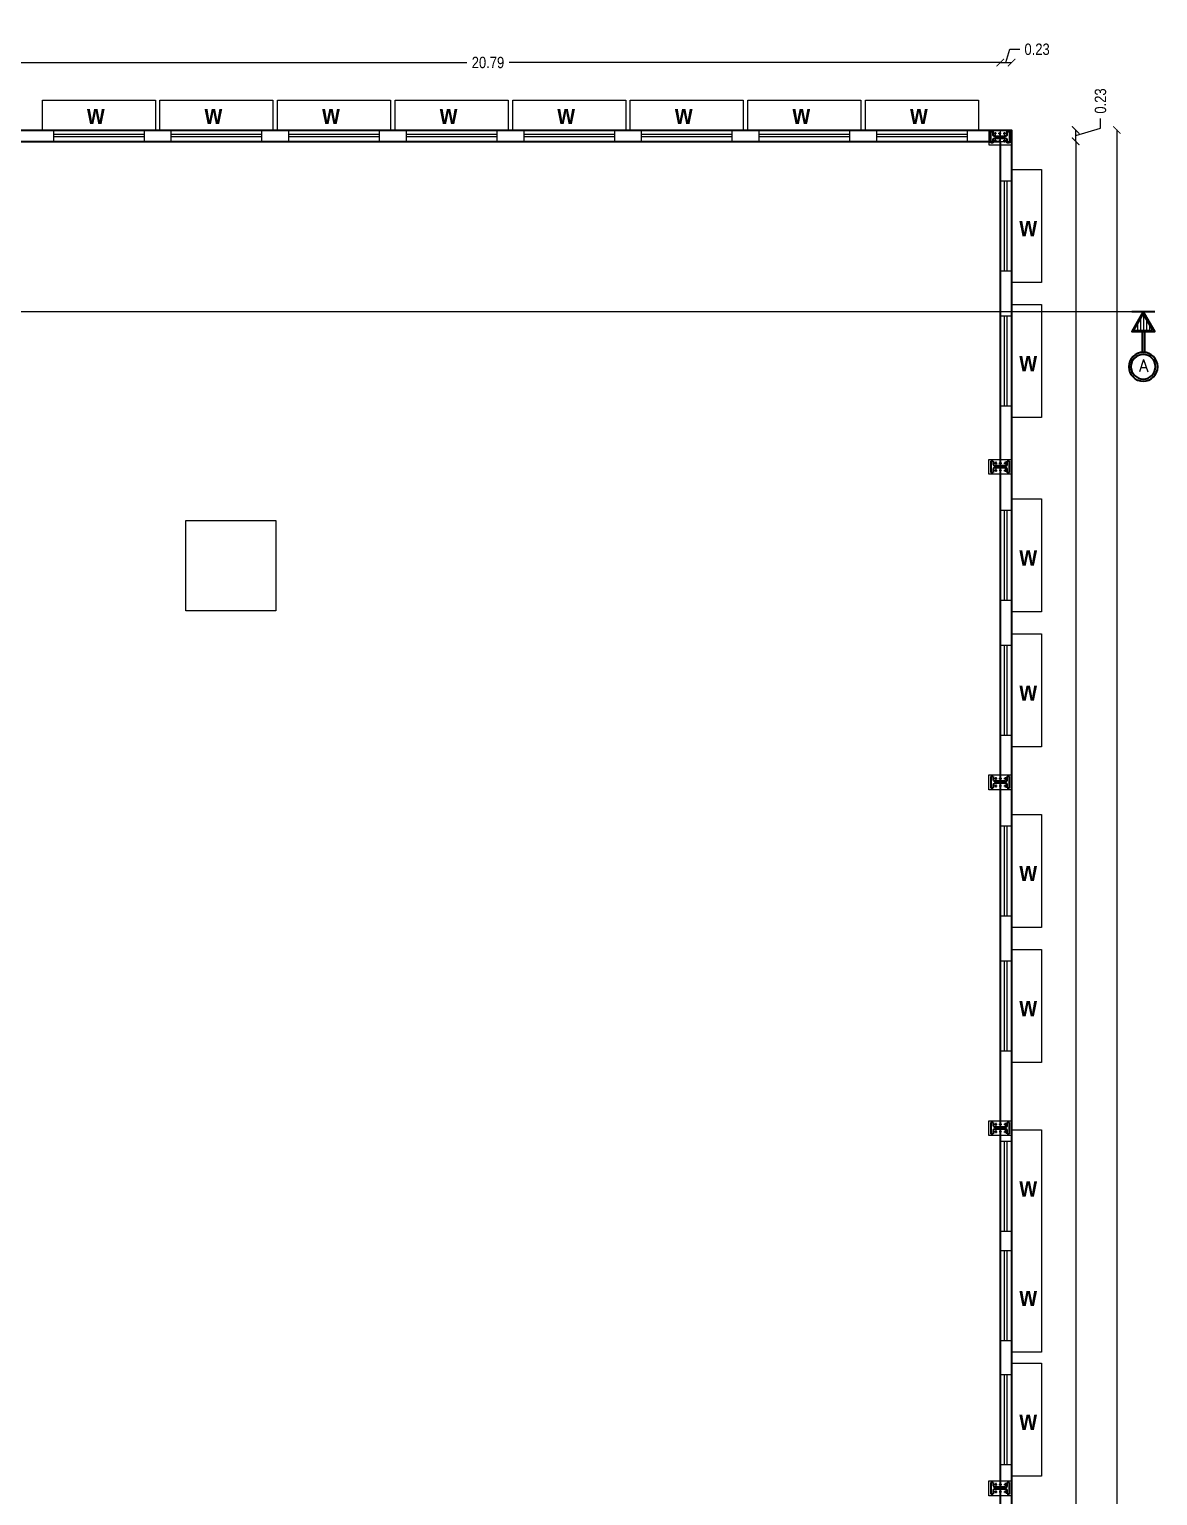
# Model space of a CAD drawing. Header units: metres. Extents: x -1559856 to -1559563, y 43807 to 43972.
# Drawn here: x -1559820.82 to -1559797.93, y 43909 to 43938.75 of the extents above; entities that cross this region are included whole.
import ezdxf

# ---------------------------------------------------------------- set-up
doc = ezdxf.new("R2010")
doc.units = ezdxf.units.M
doc.header["$LTSCALE"] = 750
doc.header["$MEASUREMENT"] = 0
doc.header["$PDMODE"] = 35
doc.header["$PDSIZE"] = 50
doc.linetypes.add('CENTER', pattern=[2, 1.25, -0.25, 0.25, -0.25])
doc.linetypes.add('DASHED2', pattern=[9.525, 6.35, -3.175])
doc.layers.get('0').update_dxf_attribs({"lineweight": 5})
doc.layers.get('Defpoints').update_dxf_attribs({"lineweight": 0})
doc.layers.add('BLK_1_COVERED_AREA', color=140, linetype='Continuous', plot=False)
doc.layers.add('BLK_1_FLR_0_BLT_UP_AREA', color=1, linetype='Continuous', plot=False)
for name, color, linetype in [('BLK_1_FLR_0_CARPET_AREA', 10, 'Continuous'), ('BLK_1_FLR_0_REGULAR_ROOM_1', 117, 'Continuous'), ('Soolagiri', 6, 'Continuous')]:
    doc.layers.add(name, color=color, linetype=linetype)
doc.layers.add('Windows', color=142, linetype='Continuous', lineweight=0)
doc.layers.add('WORKSHOP_AREA', color=7, linetype='Continuous', lineweight=5)
doc.styles.add('GLOBAL INFRA', font='ARIALNB.TTF', dxfattribs={"height": 0.3})
doc.styles.add('mani', font='swissc.ttf', dxfattribs={"height": 0.23})
doc.styles.add('STYLE2', font='romant.shx', dxfattribs={"width": 0.8, "height": 4})
doc.dimstyles.new('Civil Mt', dxfattribs={"dimtxt": 0.23, "dimasz": 0.15, "dimexe": 0, "dimexo": 0, "dimgap": 0.1, "dimtad": 0, "dimzin": 0, "dimdsep": 46, "dimtxsty": 'mani', "dimblk": 'ARCHTICK', "dimcen": 0, "dimse1": 1, "dimse2": 1, "dimclrd": 253, "dimclrt": 7, "dimadec": 0, "dimazin": 3, "dimtfac": 1, "dimtofl": 0, "dimtmove": 1, "dimatfit": 3, "dimfxl": 0, "dimfrac": 2, "dimtolj": 1, "dimtzin": 0, "dimlwd": 13, "dimarcsym": 0})

# ---------------------------------------------------------------- blocks, each defined once
blk = doc.blocks.new('A$C0D0C1849')
at = {"color": 253, "linetype": 'CENTER', "ltscale": 5}
for p, q in [((0.114, 0.228), (0.174, 0.228)), ((0.114, 0.078), (0.174, 0.078)), ((0.144, 0.258), (0.144, 0.198)), ((0.144, 0.108), (0.144, 0.048)), ((0.209, 0.228), (0.269, 0.228)), ((0.239, 0.258), (0.239, 0.198)), ((0.239, 0.108), (0.239, 0.048)), ((0.305, 0.228), (0.365, 0.228)), ((0.305, 0.078), (0.365, 0.078)), ((0.335, 0.258), (0.335, 0.198)), ((0.335, 0.108), (0.335, 0.048))]:
    blk.add_line(p, q, dxfattribs=at)
at = {"color": 253}
for centre in [(0.144, 0.228), (0.144, 0.078), (0.239, 0.228), (0.239, 0.078), (0.335, 0.228), (0.335, 0.078)]:
    blk.add_circle(centre, 0.015, dxfattribs=at)
at = {"layer": 'Soolagiri', "color": 2, "ltscale": 0.1}
for p, q in [((0.044, 0.267), (0.044, 0.037)), ((0.094, 0.267), (0.044, 0.267)), ((0.044, 0.037), (0.094, 0.037)), ((0.094, 0.267), (0.094, 0.201)), ((0.094, 0.102), (0.094, 0.037)), ((0.344, 0.172), (0.124, 0.172)), ((0.344, 0.132), (0.124, 0.132)), ((0.374, 0.202), (0.374, 0.267)), ((0.424, 0.267), (0.374, 0.267)), ((0.374, 0.037), (0.374, 0.102)), ((0.374, 0.037), (0.424, 0.037)), ((0.424, 0.037), (0.424, 0.267))]:
    blk.add_line(p, q, dxfattribs=at)
for centre, radius, start, end in [((0.124, 0.202), 0.03, 178.6485, 269.9887), ((0.124, 0.102), 0.03, 90, 180), ((0.344, 0.202), 0.03, 269.9651, 360), ((0.344, 0.102), 0.0305, 0.3664, 90.2926)]:
    blk.add_arc(centre, radius, start, end, dxfattribs=at)
at = {"layer": 'Windows', "color": 6, "ltscale": 0.2}
blk.add_lwpolyline([(0.464, 0), (0, 0), (0, 0.3), (0.464, 0.3)], close=True, dxfattribs=at)
blk = doc.blocks.new('_ArchTick')
at = {"color": 0, "linetype": 'ByBlock', "const_width": 0.15}
blk.add_lwpolyline([(-0.5, -0.5), (0.5, 0.5)], dxfattribs=at)
blk = doc.blocks.new('*D299')
at = {"color": 253, "lineweight": 13, "ltscale": 0.2}
for p, q in [((-1559821.91, 43938.072), (-1559811.944, 43938.072)), ((-1559801.12, 43938.072), (-1559811.087, 43938.072))]:
    blk.add_line(p, q, dxfattribs=at)
at = {"layer": 'Defpoints', "color": 0, "ltscale": 0.2}
for p in [(-1559801.12, 43938.072), (-1559801.12, 43936.704), (-1559821.91, 43936.474)]:
    blk.add_point(p, dxfattribs=at)
at = {"color": 253, "lineweight": 13, "ltscale": 0.2, "xscale": 0.15, "yscale": 0.15, "zscale": 0.15, "rotation": 180}
blk.add_blockref('_ArchTick', (-1559821.91, 43938.072), dxfattribs=at)
at = {"color": 253, "lineweight": 13, "ltscale": 0.2, "xscale": 0.15, "yscale": 0.15, "zscale": 0.15}
blk.add_blockref('_ArchTick', (-1559801.12, 43938.072), dxfattribs=at)
at = {"color": 7, "ltscale": 0.2, "insert": (-1559811.515, 43938.072), "char_height": 0.23, "attachment_point": 5, "style": 'mani'}
blk.add_mtext('\\A1;20.79', dxfattribs=at)
blk = doc.blocks.new('*D300')
at = {"color": 253, "lineweight": 13, "ltscale": 0.2}
for p, q in [((-1559801.12, 43938.072), (-1559800.89, 43938.072)), ((-1559801.005, 43938.072), (-1559800.925, 43938.34)), ((-1559800.925, 43938.34), (-1559800.725, 43938.34))]:
    blk.add_line(p, q, dxfattribs=at)
at = {"layer": 'Defpoints', "color": 0, "ltscale": 0.2}
for p in [(-1559800.89, 43938.072), (-1559801.12, 43936.704), (-1559800.89, 43936.704)]:
    blk.add_point(p, dxfattribs=at)
at = {"color": 253, "lineweight": 13, "ltscale": 0.2, "xscale": 0.15, "yscale": 0.15, "zscale": 0.15, "rotation": 180}
blk.add_blockref('_ArchTick', (-1559801.12, 43938.072), dxfattribs=at)
at = {"color": 253, "lineweight": 13, "ltscale": 0.2, "xscale": 0.15, "yscale": 0.15, "zscale": 0.15}
blk.add_blockref('_ArchTick', (-1559800.89, 43938.072), dxfattribs=at)
at = {"color": 7, "ltscale": 0.2, "insert": (-1559800.373, 43938.34), "char_height": 0.23, "attachment_point": 5, "style": 'mani'}
blk.add_mtext('\\A1;0.23', dxfattribs=at)
blk = doc.blocks.new('*D301')
at = {"color": 253, "lineweight": 13, "ltscale": 0.2}
for p, q in [((-1559852.81, 43939.272), (-1559827.279, 43939.272)), ((-1559800.89, 43939.272), (-1559826.422, 43939.272))]:
    blk.add_line(p, q, dxfattribs=at)
at = {"layer": 'Defpoints', "color": 0, "ltscale": 0.2}
for p in [(-1559800.89, 43939.272), (-1559852.81, 43936.704), (-1559800.89, 43936.704)]:
    blk.add_point(p, dxfattribs=at)
at = {"color": 253, "lineweight": 13, "ltscale": 0.2, "xscale": 0.15, "yscale": 0.15, "zscale": 0.15, "rotation": 180}
blk.add_blockref('_ArchTick', (-1559852.81, 43939.272), dxfattribs=at)
at = {"color": 253, "lineweight": 13, "ltscale": 0.2, "xscale": 0.15, "yscale": 0.15, "zscale": 0.15}
blk.add_blockref('_ArchTick', (-1559800.89, 43939.272), dxfattribs=at)
at = {"color": 7, "ltscale": 0.2, "insert": (-1559826.85, 43939.272), "char_height": 0.23, "attachment_point": 5, "style": 'mani'}
blk.add_mtext('\\A1;51.92', dxfattribs=at)
blk = doc.blocks.new('*D326')
at = {"color": 253, "lineweight": 13, "ltscale": 0.2}
for p, q in [((-1559799.59, 43936.474), (-1559799.59, 43903.457)), ((-1559799.59, 43869.584), (-1559799.59, 43902.6))]:
    blk.add_line(p, q, dxfattribs=at)
at = {"layer": 'Defpoints', "color": 0, "ltscale": 0.2}
for p in [(-1559800.89, 43936.474), (-1559799.59, 43936.474), (-1559801.12, 43869.584)]:
    blk.add_point(p, dxfattribs=at)
at = {"color": 253, "lineweight": 13, "ltscale": 0.2, "xscale": 0.15, "yscale": 0.15, "zscale": 0.15}
for p, rotation in [((-1559799.59, 43936.474), 90), ((-1559799.59, 43869.584), 270)]:
    blk.add_blockref('_ArchTick', p, dxfattribs=dict(at, rotation=rotation))
at = {"color": 7, "ltscale": 0.2, "insert": (-1559799.59, 43903.029), "char_height": 0.23, "attachment_point": 5, "rotation": 90, "style": 'mani'}
blk.add_mtext('\\A1;66.89', dxfattribs=at)
blk = doc.blocks.new('*D327')
at = {"color": 253, "lineweight": 13, "ltscale": 0.2}
for p, q in [((-1559799.086, 43936.74), (-1559799.086, 43936.94)), ((-1559799.59, 43936.589), (-1559799.086, 43936.74)), ((-1559799.59, 43936.474), (-1559799.59, 43936.704))]:
    blk.add_line(p, q, dxfattribs=at)
at = {"layer": 'Defpoints', "color": 0, "ltscale": 0.2}
for p in [(-1559800.89, 43936.704), (-1559799.59, 43936.704), (-1559800.89, 43936.474)]:
    blk.add_point(p, dxfattribs=at)
at = {"color": 253, "lineweight": 13, "ltscale": 0.2, "xscale": 0.15, "yscale": 0.15, "zscale": 0.15}
for p, rotation in [((-1559799.59, 43936.704), 90), ((-1559799.59, 43936.474), 270)]:
    blk.add_blockref('_ArchTick', p, dxfattribs=dict(at, rotation=rotation))
at = {"color": 7, "ltscale": 0.2, "insert": (-1559799.086, 43937.292), "char_height": 0.23, "attachment_point": 5, "rotation": 90, "style": 'mani'}
blk.add_mtext('\\A1;0.23', dxfattribs=at)
blk = doc.blocks.new('*D328')
at = {"color": 253, "lineweight": 13, "ltscale": 0.2}
for p, q in [((-1559798.754, 43936.704), (-1559798.754, 43903.456)), ((-1559798.754, 43869.354), (-1559798.754, 43902.601))]:
    blk.add_line(p, q, dxfattribs=at)
at = {"layer": 'Defpoints', "color": 0, "ltscale": 0.2}
for p in [(-1559800.89, 43936.704), (-1559798.754, 43936.704), (-1559800.89, 43869.354)]:
    blk.add_point(p, dxfattribs=at)
at = {"color": 253, "lineweight": 13, "ltscale": 0.2, "xscale": 0.15, "yscale": 0.15, "zscale": 0.15}
for p, rotation in [((-1559798.754, 43936.704), 90), ((-1559798.754, 43869.354), 270)]:
    blk.add_blockref('_ArchTick', p, dxfattribs=dict(at, rotation=rotation))
at = {"color": 7, "ltscale": 0.2, "insert": (-1559798.754, 43903.029), "char_height": 0.23, "attachment_point": 5, "rotation": 90, "style": 'mani'}
blk.add_mtext('\\A1;67.35', dxfattribs=at)
blk = doc.blocks.new('A$C29E24354')
at = {"ltscale": 5}
h = blk.add_hatch(dxfattribs=at)
h.set_pattern_fill('LINE', color=256, scale=0.8, style=0)
h.set_pattern_definition([(2e-15, (14266.147, 50002.224), (-2e-16, 2.54), [])])
h.paths.add_polyline_path([(2.2, 12.2), (15.8, 4.3), (15.8, 20.1)])
at = {"color": 0, "lineweight": 25}
blk.add_line((0, 21.9), (0, 2.4), dxfattribs=at)
at = {"lineweight": 25, "ltscale": 5}
for p, q in [((16.9, 13.2), (34.5, 13.2)), ((16.9, 11.2), (34.5, 11.2))]:
    blk.add_line(p, q, dxfattribs=at)
at = {"color": 0, "lineweight": 25}
blk.add_lwpolyline([(0, 12.2), (16.9, 21.9), (16.9, 2.4)], close=True, dxfattribs=at)
at = {"ltscale": 5}
blk.add_lwpolyline([(2.2, 12.2), (15.8, 20.1), (15.8, 4.3)], close=True, dxfattribs=at)
at = {"lineweight": 25, "ltscale": 5}
for radius in [12.2, 10.4]:
    blk.add_circle((46.7, 12.2), radius, dxfattribs=at)

msp = doc.modelspace()

# ---------------------------------------------------------------- linework, layer by layer
at = {"color": 7, "linetype": 'DASHED2', "ltscale": 0.2}
for p, q in [((-1559820.55668, 43936.70354), (-1559820.55668, 43937.31172)), ((-1559820.55668, 43937.31172), (-1559818.26487, 43937.31172)), ((-1559818.26487, 43937.31172), (-1559818.26487, 43936.70354)), ((-1559818.1707, 43936.70354), (-1559818.1707, 43937.31172)), ((-1559818.1707, 43937.31172), (-1559815.87888, 43937.31172)), ((-1559815.87888, 43937.31172), (-1559815.87888, 43936.70354)), ((-1559815.78471, 43936.70354), (-1559815.78471, 43937.31172)), ((-1559815.78471, 43937.31172), (-1559813.4929, 43937.31172)), ((-1559813.4929, 43937.31172), (-1559813.4929, 43936.70354)), ((-1559813.39873, 43936.70354), (-1559813.39873, 43937.31172)), ((-1559813.39873, 43937.31172), (-1559811.10691, 43937.31172)), ((-1559811.10691, 43937.31172), (-1559811.10691, 43936.70354)), ((-1559811.01274, 43936.70354), (-1559811.01274, 43937.31172)), ((-1559811.01274, 43937.31172), (-1559808.72093, 43937.31172)), ((-1559808.72093, 43937.31172), (-1559808.72093, 43936.70354)), ((-1559808.62676, 43936.70354), (-1559808.62676, 43937.31172)), ((-1559808.62676, 43937.31172), (-1559806.33494, 43937.31172)), ((-1559806.33494, 43937.31172), (-1559806.33494, 43936.70354)), ((-1559806.24077, 43936.70354), (-1559806.24077, 43937.31172)), ((-1559806.24077, 43937.31172), (-1559803.94895, 43937.31172)), ((-1559803.94895, 43937.31172), (-1559803.94895, 43936.70354)), ((-1559803.85479, 43936.70354), (-1559803.85479, 43937.31172)), ((-1559803.85479, 43937.31172), (-1559801.56297, 43937.31172)), ((-1559801.56297, 43937.31172), (-1559801.56297, 43936.70354)), ((-1559800.89051, 43935.90342), (-1559800.28233, 43935.90342)), ((-1559800.28233, 43935.90342), (-1559800.28233, 43933.6116)), ((-1559800.28233, 43933.6116), (-1559800.89051, 43933.6116)), ((-1559800.89051, 43933.16409), (-1559800.28233, 43933.16409)), ((-1559800.28233, 43933.16409), (-1559800.28233, 43930.87227)), ((-1559800.28233, 43930.87227), (-1559800.89051, 43930.87227)), ((-1559800.89051, 43929.22085), (-1559800.28233, 43929.22085)), ((-1559800.28233, 43929.22085), (-1559800.28233, 43926.92903)), ((-1559800.28233, 43926.92903), (-1559800.89051, 43926.92903)), ((-1559800.89051, 43926.48152), (-1559800.28233, 43926.48152)), ((-1559800.28233, 43926.48152), (-1559800.28233, 43924.1897)), ((-1559800.28233, 43924.1897), (-1559800.89051, 43924.1897)), ((-1559800.89051, 43922.82156), (-1559800.28233, 43922.82156)), ((-1559800.28233, 43922.82156), (-1559800.28233, 43920.52974)), ((-1559800.28233, 43920.52974), (-1559800.89051, 43920.52974)), ((-1559800.89051, 43920.08223), (-1559800.28233, 43920.08223)), ((-1559800.28233, 43920.08223), (-1559800.28233, 43917.79041)), ((-1559800.28233, 43917.79041), (-1559800.89051, 43917.79041)), ((-1559800.89051, 43916.42333), (-1559800.28233, 43916.42333)), ((-1559800.28233, 43916.42333), (-1559800.28233, 43914.13152)), ((-1559800.28233, 43914.20386), (-1559800.28233, 43911.91204)), ((-1559800.28233, 43911.91204), (-1559800.89051, 43911.91204)), ((-1559800.89051, 43911.69217), (-1559800.28233, 43911.69217)), ((-1559800.28233, 43911.69217), (-1559800.28233, 43909.40035)), ((-1559800.28233, 43909.40035), (-1559800.89051, 43909.40035))]:
    msp.add_line(p, q, dxfattribs=at)
at = {"color": 7, "ltscale": 0.2}
for p, q in [((-1559852.81044, 43936.70361), (-1559800.89044, 43936.70361)), ((-1559820.32676, 43936.47361), (-1559820.32676, 43936.70354)), ((-1559818.49479, 43936.61398), (-1559820.32676, 43936.61398)), ((-1559820.32676, 43936.58858), (-1559820.32676, 43936.58858)), ((-1559818.49479, 43936.70354), (-1559818.49479, 43936.47361)), ((-1559818.49479, 43936.58858), (-1559818.49479, 43936.58858)), ((-1559817.94078, 43936.47361), (-1559817.94078, 43936.70354)), ((-1559816.10881, 43936.61398), (-1559817.94078, 43936.61398)), ((-1559817.94078, 43936.58858), (-1559817.94078, 43936.58858)), ((-1559816.10881, 43936.70354), (-1559816.10881, 43936.47361)), ((-1559816.10881, 43936.58858), (-1559816.10881, 43936.58858)), ((-1559815.55479, 43936.47361), (-1559815.55479, 43936.70354)), ((-1559813.72282, 43936.61398), (-1559815.55479, 43936.61398)), ((-1559815.55479, 43936.58858), (-1559815.55479, 43936.58858)), ((-1559813.72282, 43936.70354), (-1559813.72282, 43936.47361)), ((-1559813.72282, 43936.58858), (-1559813.72282, 43936.58858)), ((-1559813.1688, 43936.47361), (-1559813.1688, 43936.70354)), ((-1559811.33683, 43936.61398), (-1559813.1688, 43936.61398)), ((-1559813.1688, 43936.58858), (-1559813.1688, 43936.58858)), ((-1559811.33683, 43936.70354), (-1559811.33683, 43936.47361)), ((-1559811.33683, 43936.58858), (-1559811.33683, 43936.58858)), ((-1559810.78282, 43936.47361), (-1559810.78282, 43936.70354)), ((-1559808.95085, 43936.61398), (-1559810.78282, 43936.61398)), ((-1559810.78282, 43936.58858), (-1559810.78282, 43936.58858)), ((-1559808.95085, 43936.70354), (-1559808.95085, 43936.47361)), ((-1559808.95085, 43936.58858), (-1559808.95085, 43936.58858)), ((-1559808.39683, 43936.47361), (-1559808.39683, 43936.70354)), ((-1559806.56486, 43936.61398), (-1559808.39683, 43936.61398)), ((-1559808.39683, 43936.58858), (-1559808.39683, 43936.58858)), ((-1559806.56486, 43936.70354), (-1559806.56486, 43936.47361)), ((-1559806.56486, 43936.58858), (-1559806.56486, 43936.58858)), ((-1559806.01085, 43936.47361), (-1559806.01085, 43936.70354)), ((-1559804.17888, 43936.61398), (-1559806.01085, 43936.61398)), ((-1559806.01085, 43936.58858), (-1559806.01085, 43936.58858)), ((-1559804.17888, 43936.70354), (-1559804.17888, 43936.47361)), ((-1559804.17888, 43936.58858), (-1559804.17888, 43936.58858)), ((-1559803.62486, 43936.47361), (-1559803.62486, 43936.70354)), ((-1559801.79289, 43936.61398), (-1559803.62486, 43936.61398)), ((-1559803.62486, 43936.58858), (-1559803.62486, 43936.58858)), ((-1559801.79289, 43936.70354), (-1559801.79289, 43936.47361)), ((-1559801.79289, 43936.58858), (-1559801.79289, 43936.58858)), ((-1559801.12044, 43936.70361), (-1559801.12044, 43905.4795)), ((-1559800.89044, 43869.35362), (-1559800.89044, 43936.70361)), ((-1559800.89044, 43936.70361), (-1559800.89044, 43869.35362)), ((-1559821.91044, 43936.47361), (-1559800.89044, 43936.47361)), ((-1559818.49479, 43936.56318), (-1559820.32676, 43936.56318)), ((-1559816.10881, 43936.56318), (-1559817.94078, 43936.56318)), ((-1559813.72282, 43936.56318), (-1559815.55479, 43936.56318)), ((-1559811.33683, 43936.56318), (-1559813.1688, 43936.56318)), ((-1559808.95085, 43936.56318), (-1559810.78282, 43936.56318)), ((-1559806.56486, 43936.56318), (-1559808.39683, 43936.56318)), ((-1559804.17888, 43936.56318), (-1559806.01085, 43936.56318)), ((-1559801.79289, 43936.56318), (-1559803.62486, 43936.56318)), ((-1559801.12043, 43935.6735), (-1559800.89051, 43935.6735)), ((-1559801.03087, 43933.84153), (-1559801.03087, 43935.6735)), ((-1559801.00547, 43935.6735), (-1559801.00547, 43935.6735)), ((-1559800.98007, 43933.84153), (-1559800.98007, 43935.6735)), ((-1559800.89051, 43933.84153), (-1559801.12043, 43933.84153)), ((-1559801.00547, 43933.84153), (-1559801.00547, 43933.84153)), ((-1559801.12043, 43932.93417), (-1559800.89051, 43932.93417)), ((-1559801.03087, 43931.1022), (-1559801.03087, 43932.93417)), ((-1559801.00547, 43932.93417), (-1559801.00547, 43932.93417)), ((-1559800.98007, 43931.1022), (-1559800.98007, 43932.93417)), ((-1559800.89051, 43931.1022), (-1559801.12043, 43931.1022)), ((-1559801.00547, 43931.1022), (-1559801.00547, 43931.1022)), ((-1559801.12043, 43928.99092), (-1559800.89051, 43928.99092)), ((-1559801.03087, 43927.15895), (-1559801.03087, 43928.99092)), ((-1559801.00547, 43928.99092), (-1559801.00547, 43928.99092)), ((-1559800.98007, 43927.15895), (-1559800.98007, 43928.99092)), ((-1559800.89051, 43927.15895), (-1559801.12043, 43927.15895)), ((-1559801.00547, 43927.15895), (-1559801.00547, 43927.15895)), ((-1559801.12043, 43926.25159), (-1559800.89051, 43926.25159)), ((-1559801.03087, 43924.41962), (-1559801.03087, 43926.25159)), ((-1559801.00547, 43926.25159), (-1559801.00547, 43926.25159)), ((-1559800.98007, 43924.41962), (-1559800.98007, 43926.25159)), ((-1559800.89051, 43924.41962), (-1559801.12043, 43924.41962)), ((-1559801.00547, 43924.41962), (-1559801.00547, 43924.41962)), ((-1559801.12043, 43922.59164), (-1559800.89051, 43922.59164)), ((-1559801.03087, 43920.75967), (-1559801.03087, 43922.59164)), ((-1559801.00547, 43922.59164), (-1559801.00547, 43922.59164)), ((-1559800.98007, 43920.75967), (-1559800.98007, 43922.59164)), ((-1559800.89051, 43920.75967), (-1559801.12043, 43920.75967)), ((-1559801.00547, 43920.75967), (-1559801.00547, 43920.75967)), ((-1559801.12043, 43919.85231), (-1559800.89051, 43919.85231)), ((-1559801.03087, 43918.02034), (-1559801.03087, 43919.85231)), ((-1559801.00547, 43919.85231), (-1559801.00547, 43919.85231)), ((-1559800.98007, 43918.02034), (-1559800.98007, 43919.85231)), ((-1559800.89051, 43918.02034), (-1559801.12043, 43918.02034)), ((-1559801.00547, 43918.02034), (-1559801.00547, 43918.02034)), ((-1559801.12043, 43916.19341), (-1559800.89051, 43916.19341)), ((-1559801.03087, 43914.36144), (-1559801.03087, 43916.19341)), ((-1559801.00547, 43916.19341), (-1559801.00547, 43916.19341)), ((-1559800.98007, 43914.36144), (-1559800.98007, 43916.19341)), ((-1559800.89051, 43914.36144), (-1559801.12043, 43914.36144)), ((-1559801.00547, 43914.36144), (-1559801.00547, 43914.36144)), ((-1559801.12043, 43913.97394), (-1559800.89051, 43913.97394)), ((-1559801.03087, 43912.14197), (-1559801.03087, 43913.97394)), ((-1559801.00547, 43913.97394), (-1559801.00547, 43913.97394)), ((-1559800.98007, 43912.14197), (-1559800.98007, 43913.97394)), ((-1559800.89051, 43912.14197), (-1559801.12043, 43912.14197)), ((-1559801.00547, 43912.14197), (-1559801.00547, 43912.14197)), ((-1559801.12043, 43911.46225), (-1559800.89051, 43911.46225)), ((-1559801.03087, 43909.63028), (-1559801.03087, 43911.46225)), ((-1559801.00547, 43911.46225), (-1559801.00547, 43911.46225)), ((-1559800.98007, 43909.63028), (-1559800.98007, 43911.46225)), ((-1559800.89051, 43909.63028), (-1559801.12043, 43909.63028)), ((-1559801.00547, 43909.63028), (-1559801.00547, 43909.63028))]:
    msp.add_line(p, q, dxfattribs=at)
at = {"color": 7, "linetype": 'DASHED2'}
msp.add_line((-1559855.59357, 43933.02199), (-1559798.45186, 43933.02199), dxfattribs=at)
at = {"layer": 'BLK_1_COVERED_AREA', "color": 140}
msp.add_lwpolyline([(-1559852.81044, 43936.70363), (-1559800.89044, 43936.70363), (-1559800.89044, 43869.35364), (-1559845.82043, 43869.35364), (-1559845.82043, 43888.85823), (-1559849.61044, 43888.85823), (-1559849.61044, 43929.00363), (-1559852.81044, 43929.00363)], close=True, dxfattribs=at)
at = {"layer": 'BLK_1_FLR_0_BLT_UP_AREA', "color": 48}
msp.add_lwpolyline([(-1559852.81044, 43936.70363), (-1559800.89044, 43936.70363), (-1559800.89044, 43869.35364), (-1559845.82043, 43869.35364), (-1559845.82043, 43888.85823), (-1559849.61044, 43888.85823), (-1559849.61044, 43929.00363), (-1559852.81044, 43929.00363)], close=True, dxfattribs=at)
at = {"layer": 'BLK_1_FLR_0_CARPET_AREA', "color": 48}
msp.add_lwpolyline([(-1559821.91044, 43936.47361), (-1559801.12044, 43936.47361), (-1559801.12044, 43869.58362), (-1559821.91044, 43869.58362)], close=True, dxfattribs=at)
at = {"layer": 'BLK_1_FLR_0_REGULAR_ROOM_1', "color": 4}
msp.add_lwpolyline([(-1559821.91044, 43936.47361), (-1559801.12044, 43936.47361), (-1559801.12044, 43869.58362), (-1559821.91044, 43869.58362)], close=True, dxfattribs=at)
at = {"layer": 'WORKSHOP_AREA', "color": 4}
msp.add_lwpolyline([(-1559821.91044, 43936.47361), (-1559801.12044, 43936.47361), (-1559801.12044, 43869.58362), (-1559821.91044, 43869.58362)], close=True, dxfattribs=at)
at = {"layer": 'WORKSHOP_AREA', "color": 7}
msp.add_lwpolyline([(-1559817.64868, 43928.78132), (-1559815.81868, 43928.78132), (-1559815.81868, 43926.95132), (-1559817.64868, 43926.95132)], close=True, dxfattribs=at)

# ---------------------------------------------------------------- block references
at = {"color": 7, "ltscale": 0.2, "xscale": -1}
msp.add_blockref('A$C0D0C1849', (-1559800.89042, 43936.40362), dxfattribs=at)
at = {"color": 7, "linetype": 'DASHED2', "xscale": -0.0239999999996508, "yscale": 0.0239999999996508, "zscale": 0.0239999999996508, "rotation": 90}
msp.add_blockref('A$C29E24354', (-1559797.92575, 43933.02199), dxfattribs=at)
at = {"color": 7, "ltscale": 0.2}
for p in [(-1559801.35478, 43929.72104), (-1559801.35478, 43923.32176), (-1559801.35478, 43916.30868), (-1559801.35478, 43909.00362)]:
    msp.add_blockref('A$C0D0C1849', p, dxfattribs=at)

# ---------------------------------------------------------------- texts
at = {"color": 7, "style": 'GLOBAL INFRA'}
for p in [(-1559819.65077, 43936.82382), (-1559817.26479, 43936.82382), (-1559814.8788, 43936.82382), (-1559812.49282, 43936.82382), (-1559810.10683, 43936.82382), (-1559807.72084, 43936.82382), (-1559805.33486, 43936.82382), (-1559802.94887, 43936.82382), (-1559800.73077, 43934.55022), (-1559800.73077, 43931.81089), (-1559800.73077, 43927.86765), (-1559800.73077, 43925.12832), (-1559800.73077, 43921.46836), (-1559800.73077, 43918.72903), (-1559800.73077, 43915.07014), (-1559800.73077, 43912.85066), (-1559800.73077, 43910.33897)]:
    msp.add_text('w', height=0.4, dxfattribs=at).set_placement(p)
at = {"color": 7, "linetype": 'DASHED2', "style": 'STYLE2', "text_generation_flag": 2}
msp.add_text('A', height=0.2496, rotation=0.182212, dxfattribs=at).set_placement((-1559798.11363, 43931.79727))

# ---------------------------------------------------------------- dimensions: what is measured, and where the dimension line sits
at = {"color": 7, "ltscale": 0.2}
for base, p1, p2, picture, middle in [((-1559800.89044, 43939.27244), (-1559852.81044, 43936.70361), (-1559800.89044, 43936.70361), '*D301', (-1559826.85044, 43939.27244)), ((-1559800.89044, 43938.07195), (-1559801.12044, 43936.70361), (-1559800.89044, 43936.70361), '*D300', (-1559800.62497, 43938.34016)), ((-1559801.12044, 43938.07195), (-1559821.91044, 43936.47361), (-1559801.12044, 43936.70361), '*D299', (-1559811.51544, 43938.07195))]:
    dim = msp.add_linear_dim(base=base, p1=p1, p2=p2, dimstyle='Civil Mt', dxfattribs=at)
    dim.commit()
    dim.dimension.update_dxf_attribs({"geometry": picture, "text_midpoint": middle})
for base, p1, p2, picture, middle in [((-1559799.5903, 43936.70361), (-1559800.89044, 43936.47361), (-1559800.89044, 43936.70361), '*D327', (-1559799.08566, 43937.04)), ((-1559798.75437, 43936.70361), (-1559800.89044, 43869.35362), (-1559800.89044, 43936.70361), '*D328', (-1559798.75437, 43903.02861)), ((-1559799.5903, 43936.47361), (-1559801.12044, 43869.58362), (-1559800.89044, 43936.47361), '*D326', (-1559799.5903, 43903.02861))]:
    dim = msp.add_linear_dim(base=base, p1=p1, p2=p2, angle=270, dimstyle='Civil Mt', dxfattribs=at)
    dim.commit()
    dim.dimension.update_dxf_attribs({"geometry": picture, "text_midpoint": middle})

doc.saveas('drawing.dxf')
